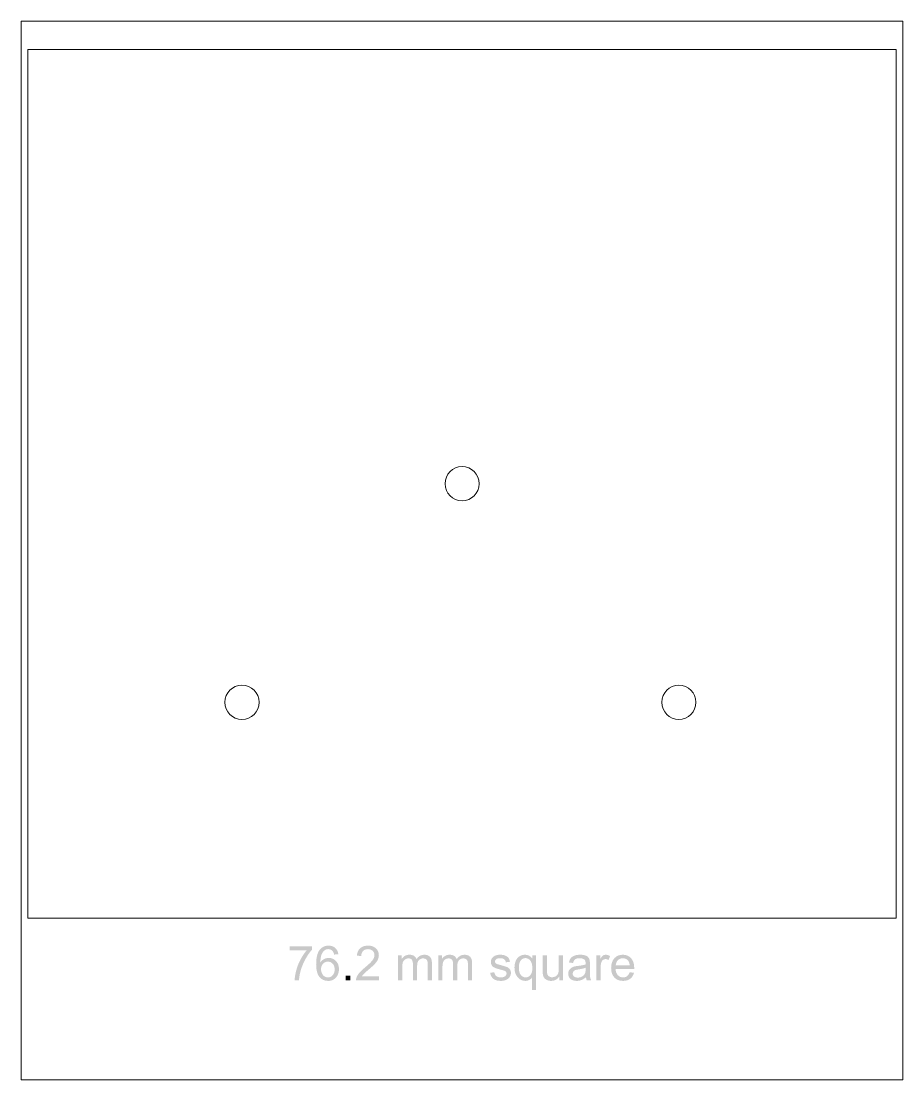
# Paper-space layout 'Layout1' of a CAD drawing. Header units: millimetres. Extents: x 0 to 77.3, y 0 to 92.8.
# The model-space entities are those that its viewports show. They can reach past a viewport. Long polylines and large blocks are cut down to what shows.
import ezdxf

# ---------------------------------------------------------------- set-up
doc = ezdxf.new("R2010")
doc.units = ezdxf.units.MM
doc.layers.add('pads', color=7, linetype='Continuous')

msp = doc.modelspace()

# ---------------------------------------------------------------- hatches: boundary and pattern name
at = {"layer": 'pads', "true_color": 0x000000, "transparency": 33554687}
h = msp.add_hatch(color=18, dxfattribs=at)
edge = h.paths.add_edge_path(flags=0)
edge.add_spline(control_points=[(23.565, 11.356), (23.565, 11.356), (23.565, 11.714), (23.565, 11.714), (23.565, 11.714), (25.527, 11.714), (25.527, 11.714), (25.527, 11.714), (25.527, 11.424), (25.527, 11.424), (25.334, 11.219), (25.143, 10.946), (24.953, 10.606), (24.764, 10.265), (24.618, 9.915), (24.514, 9.556), (24.44, 9.302), (24.392, 9.024), (24.372, 8.723), (24.372, 8.723), (23.989, 8.723), (23.989, 8.723), (23.993, 8.961), (24.04, 9.249), (24.13, 9.587), (24.219, 9.924), (24.348, 10.25), (24.515, 10.563), (24.683, 10.877), (24.861, 11.141), (25.05, 11.356), (25.05, 11.356), (23.565, 11.356), (23.565, 11.356)], knot_values=[0, 0, 0, 0, 1, 1, 1, 2, 2, 2, 3, 3, 3, 4, 4, 4, 5, 5, 5, 6, 6, 6, 7, 7, 7, 8, 8, 8, 9, 9, 9, 10, 10, 10, 11, 11, 11, 11], degree=3, periodic=1)
h = msp.add_hatch(color=18, dxfattribs=at)
edge = h.paths.add_edge_path(flags=0)
edge.add_spline(control_points=[(27.826, 11.011), (27.826, 11.011), (27.456, 10.982), (27.456, 10.982), (27.423, 11.128), (27.376, 11.234), (27.315, 11.3), (27.214, 11.406), (27.09, 11.459), (26.943, 11.459), (26.825, 11.459), (26.72, 11.426), (26.631, 11.36), (26.514, 11.275), (26.421, 11.15), (26.354, 10.986), (26.286, 10.822), (26.251, 10.588), (26.248, 10.285), (26.338, 10.422), (26.448, 10.523), (26.577, 10.589), (26.707, 10.655), (26.842, 10.688), (26.984, 10.688), (27.232, 10.688), (27.444, 10.597), (27.618, 10.414), (27.792, 10.232), (27.879, 9.996), (27.879, 9.707), (27.879, 9.516), (27.838, 9.34), (27.756, 9.176), (27.674, 9.013), (27.562, 8.888), (27.418, 8.801), (27.275, 8.714), (27.113, 8.671), (26.931, 8.671), (26.621, 8.671), (26.368, 8.785), (26.172, 9.013), (25.976, 9.241), (25.878, 9.617), (25.878, 10.141), (25.878, 10.726), (25.987, 11.152), (26.203, 11.418), (26.392, 11.65), (26.646, 11.765), (26.966, 11.765), (27.204, 11.765), (27.399, 11.698), (27.552, 11.565), (27.704, 11.431), (27.795, 11.246), (27.826, 11.011)], knot_values=[0, 0, 0, 0, 1, 1, 1, 2, 2, 2, 3, 3, 3, 4, 4, 4, 5, 5, 5, 6, 6, 6, 7, 7, 7, 8, 8, 8, 9, 9, 9, 10, 10, 10, 11, 11, 11, 12, 12, 12, 13, 13, 13, 14, 14, 14, 15, 15, 15, 16, 16, 16, 17, 17, 17, 18, 18, 18, 19, 19, 19, 19], degree=3, periodic=1)
edge = h.paths.add_edge_path(flags=0)
edge.add_spline(control_points=[(26.306, 9.704), (26.306, 9.576), (26.334, 9.454), (26.388, 9.337), (26.442, 9.219), (26.519, 9.13), (26.616, 9.069), (26.714, 9.008), (26.817, 8.977), (26.924, 8.977), (27.082, 8.977), (27.217, 9.04), (27.33, 9.167), (27.443, 9.294), (27.499, 9.466), (27.499, 9.684), (27.499, 9.893), (27.443, 10.058), (27.332, 10.179), (27.22, 10.299), (27.079, 10.36), (26.91, 10.36), (26.742, 10.36), (26.599, 10.299), (26.482, 10.179), (26.365, 10.058), (26.306, 9.9), (26.306, 9.704)], knot_values=[0, 0, 0, 0, 1, 1, 1, 2, 2, 2, 3, 3, 3, 4, 4, 4, 5, 5, 5, 6, 6, 6, 7, 7, 7, 8, 8, 8, 9, 9, 9, 9], degree=3, periodic=1)
h = msp.add_hatch(color=18, dxfattribs=at)
edge = h.paths.add_edge_path(flags=0)
edge.add_spline(control_points=[(31.381, 9.08), (31.381, 9.08), (31.381, 8.723), (31.381, 8.723), (31.381, 8.723), (29.378, 8.723), (29.378, 8.723), (29.375, 8.812), (29.39, 8.898), (29.421, 8.981), (29.472, 9.117), (29.554, 9.252), (29.666, 9.384), (29.779, 9.516), (29.941, 9.669), (30.153, 9.843), (30.483, 10.113), (30.705, 10.327), (30.821, 10.485), (30.937, 10.643), (30.994, 10.792), (30.994, 10.932), (30.994, 11.08), (30.942, 11.204), (30.836, 11.305), (30.731, 11.407), (30.593, 11.457), (30.424, 11.457), (30.245, 11.457), (30.101, 11.404), (29.994, 11.296), (29.887, 11.189), (29.832, 11.04), (29.831, 10.85), (29.831, 10.85), (29.448, 10.889), (29.448, 10.889), (29.474, 11.174), (29.573, 11.392), (29.744, 11.541), (29.915, 11.691), (30.144, 11.765), (30.432, 11.765), (30.723, 11.765), (30.953, 11.685), (31.123, 11.523), (31.292, 11.362), (31.377, 11.162), (31.377, 10.924), (31.377, 10.803), (31.352, 10.684), (31.302, 10.566), (31.253, 10.449), (31.17, 10.326), (31.055, 10.196), (30.94, 10.067), (30.749, 9.889), (30.482, 9.663), (30.259, 9.476), (30.115, 9.349), (30.052, 9.282), (29.988, 9.215), (29.936, 9.148), (29.895, 9.08), (29.895, 9.08), (31.381, 9.08), (31.381, 9.08)], knot_values=[0, 0, 0, 0, 1, 1, 1, 2, 2, 2, 3, 3, 3, 4, 4, 4, 5, 5, 5, 6, 6, 6, 7, 7, 7, 8, 8, 8, 9, 9, 9, 10, 10, 10, 11, 11, 11, 12, 12, 12, 13, 13, 13, 14, 14, 14, 15, 15, 15, 16, 16, 16, 17, 17, 17, 18, 18, 18, 19, 19, 19, 20, 20, 20, 21, 21, 21, 22, 22, 22, 22], degree=3, periodic=1)
h = msp.add_hatch(color=18, dxfattribs=at)
edge = h.paths.add_edge_path(flags=0)
edge.add_spline(control_points=[(33.059, 8.723), (33.059, 8.723), (33.059, 10.918), (33.059, 10.918), (33.059, 10.918), (33.392, 10.918), (33.392, 10.918), (33.392, 10.918), (33.392, 10.61), (33.392, 10.61), (33.461, 10.717), (33.553, 10.804), (33.667, 10.869), (33.782, 10.935), (33.912, 10.967), (34.058, 10.967), (34.22, 10.967), (34.354, 10.934), (34.458, 10.866), (34.562, 10.799), (34.635, 10.704), (34.678, 10.583), (34.852, 10.839), (35.078, 10.967), (35.356, 10.967), (35.574, 10.967), (35.741, 10.907), (35.858, 10.787), (35.975, 10.666), (36.034, 10.48), (36.034, 10.229), (36.034, 10.229), (36.034, 8.723), (36.034, 8.723), (36.034, 8.723), (35.664, 8.723), (35.664, 8.723), (35.664, 8.723), (35.664, 10.105), (35.664, 10.105), (35.664, 10.254), (35.652, 10.361), (35.628, 10.427), (35.604, 10.492), (35.56, 10.545), (35.496, 10.585), (35.433, 10.625), (35.359, 10.645), (35.273, 10.645), (35.119, 10.645), (34.991, 10.594), (34.889, 10.491), (34.787, 10.388), (34.736, 10.224), (34.736, 9.998), (34.736, 9.998), (34.736, 8.723), (34.736, 8.723), (34.736, 8.723), (34.364, 8.723), (34.364, 8.723), (34.364, 8.723), (34.364, 10.149), (34.364, 10.149), (34.364, 10.314), (34.333, 10.438), (34.273, 10.521), (34.212, 10.604), (34.113, 10.645), (33.975, 10.645), (33.87, 10.645), (33.774, 10.617), (33.685, 10.562), (33.596, 10.507), (33.531, 10.427), (33.491, 10.32), (33.451, 10.214), (33.432, 10.061), (33.432, 9.862), (33.432, 9.862), (33.432, 8.723), (33.432, 8.723), (33.432, 8.723), (33.059, 8.723), (33.059, 8.723)], knot_values=[0, 0, 0, 0, 1, 1, 1, 2, 2, 2, 3, 3, 3, 4, 4, 4, 5, 5, 5, 6, 6, 6, 7, 7, 7, 8, 8, 8, 9, 9, 9, 10, 10, 10, 11, 11, 11, 12, 12, 12, 13, 13, 13, 14, 14, 14, 15, 15, 15, 16, 16, 16, 17, 17, 17, 18, 18, 18, 19, 19, 19, 20, 20, 20, 21, 21, 21, 22, 22, 22, 23, 23, 23, 24, 24, 24, 25, 25, 25, 26, 26, 26, 27, 27, 27, 28, 28, 28, 28], degree=3, periodic=1)
h = msp.add_hatch(color=18, dxfattribs=at)
edge = h.paths.add_edge_path(flags=0)
edge.add_spline(control_points=[(36.586, 8.723), (36.586, 8.723), (36.586, 10.918), (36.586, 10.918), (36.586, 10.918), (36.919, 10.918), (36.919, 10.918), (36.919, 10.918), (36.919, 10.61), (36.919, 10.61), (36.988, 10.717), (37.079, 10.804), (37.194, 10.869), (37.308, 10.935), (37.438, 10.967), (37.584, 10.967), (37.747, 10.967), (37.88, 10.934), (37.984, 10.866), (38.088, 10.799), (38.162, 10.704), (38.204, 10.583), (38.378, 10.839), (38.604, 10.967), (38.882, 10.967), (39.1, 10.967), (39.268, 10.907), (39.385, 10.787), (39.502, 10.666), (39.56, 10.48), (39.56, 10.229), (39.56, 10.229), (39.56, 8.723), (39.56, 8.723), (39.56, 8.723), (39.19, 8.723), (39.19, 8.723), (39.19, 8.723), (39.19, 10.105), (39.19, 10.105), (39.19, 10.254), (39.178, 10.361), (39.154, 10.427), (39.13, 10.492), (39.086, 10.545), (39.023, 10.585), (38.96, 10.625), (38.885, 10.645), (38.8, 10.645), (38.645, 10.645), (38.517, 10.594), (38.415, 10.491), (38.313, 10.388), (38.262, 10.224), (38.262, 9.998), (38.262, 9.998), (38.262, 8.723), (38.262, 8.723), (38.262, 8.723), (37.89, 8.723), (37.89, 8.723), (37.89, 8.723), (37.89, 10.149), (37.89, 10.149), (37.89, 10.314), (37.86, 10.438), (37.799, 10.521), (37.739, 10.604), (37.639, 10.645), (37.502, 10.645), (37.397, 10.645), (37.3, 10.617), (37.211, 10.562), (37.122, 10.507), (37.058, 10.427), (37.018, 10.32), (36.978, 10.214), (36.958, 10.061), (36.958, 9.862), (36.958, 9.862), (36.958, 8.723), (36.958, 8.723), (36.958, 8.723), (36.586, 8.723), (36.586, 8.723)], knot_values=[0, 0, 0, 0, 1, 1, 1, 2, 2, 2, 3, 3, 3, 4, 4, 4, 5, 5, 5, 6, 6, 6, 7, 7, 7, 8, 8, 8, 9, 9, 9, 10, 10, 10, 11, 11, 11, 12, 12, 12, 13, 13, 13, 14, 14, 14, 15, 15, 15, 16, 16, 16, 17, 17, 17, 18, 18, 18, 19, 19, 19, 20, 20, 20, 21, 21, 21, 22, 22, 22, 23, 23, 23, 24, 24, 24, 25, 25, 25, 26, 26, 26, 27, 27, 27, 28, 28, 28, 28], degree=3, periodic=1)
h = msp.add_hatch(color=18, dxfattribs=at)
edge = h.paths.add_edge_path(flags=0)
edge.add_spline(control_points=[(41.14, 9.378), (41.14, 9.378), (41.508, 9.436), (41.508, 9.436), (41.528, 9.288), (41.586, 9.175), (41.68, 9.097), (41.774, 9.018), (41.906, 8.979), (42.076, 8.979), (42.247, 8.979), (42.374, 9.014), (42.456, 9.083), (42.539, 9.153), (42.58, 9.235), (42.58, 9.328), (42.58, 9.412), (42.544, 9.478), (42.471, 9.527), (42.42, 9.56), (42.293, 9.602), (42.09, 9.653), (41.818, 9.722), (41.628, 9.781), (41.523, 9.832), (41.418, 9.882), (41.338, 9.951), (41.283, 10.04), (41.229, 10.129), (41.202, 10.227), (41.202, 10.335), (41.202, 10.433), (41.224, 10.523), (41.269, 10.607), (41.314, 10.69), (41.375, 10.759), (41.452, 10.814), (41.51, 10.857), (41.588, 10.893), (41.688, 10.923), (41.788, 10.953), (41.895, 10.967), (42.01, 10.967), (42.182, 10.967), (42.333, 10.943), (42.464, 10.893), (42.594, 10.843), (42.69, 10.776), (42.752, 10.691), (42.814, 10.607), (42.857, 10.493), (42.88, 10.351), (42.88, 10.351), (42.516, 10.302), (42.516, 10.302), (42.5, 10.415), (42.452, 10.503), (42.373, 10.566), (42.293, 10.63), (42.181, 10.662), (42.037, 10.662), (41.866, 10.662), (41.744, 10.633), (41.671, 10.577), (41.598, 10.52), (41.561, 10.454), (41.561, 10.378), (41.561, 10.33), (41.576, 10.287), (41.607, 10.248), (41.637, 10.208), (41.685, 10.175), (41.749, 10.149), (41.787, 10.135), (41.896, 10.103), (42.078, 10.054), (42.341, 9.984), (42.525, 9.926), (42.629, 9.881), (42.733, 9.836), (42.815, 9.771), (42.874, 9.686), (42.933, 9.6), (42.963, 9.494), (42.963, 9.368), (42.963, 9.244), (42.927, 9.127), (42.854, 9.017), (42.782, 8.908), (42.677, 8.823), (42.541, 8.763), (42.405, 8.703), (42.25, 8.673), (42.078, 8.673), (41.793, 8.673), (41.575, 8.732), (41.426, 8.851), (41.276, 8.969), (41.181, 9.145), (41.14, 9.378)], knot_values=[0, 0, 0, 0, 1, 1, 1, 2, 2, 2, 3, 3, 3, 4, 4, 4, 5, 5, 5, 6, 6, 6, 7, 7, 7, 8, 8, 8, 9, 9, 9, 10, 10, 10, 11, 11, 11, 12, 12, 12, 13, 13, 13, 14, 14, 14, 15, 15, 15, 16, 16, 16, 17, 17, 17, 18, 18, 18, 19, 19, 19, 20, 20, 20, 21, 21, 21, 22, 22, 22, 23, 23, 23, 24, 24, 24, 25, 25, 25, 26, 26, 26, 27, 27, 27, 28, 28, 28, 29, 29, 29, 30, 30, 30, 31, 31, 31, 32, 32, 32, 33, 33, 33, 33], degree=3, periodic=1)
h = msp.add_hatch(color=18, dxfattribs=at)
edge = h.paths.add_edge_path(flags=0)
edge.add_spline(control_points=[(44.804, 7.881), (44.804, 7.881), (44.804, 8.956), (44.804, 8.956), (44.747, 8.875), (44.666, 8.807), (44.562, 8.754), (44.458, 8.7), (44.347, 8.673), (44.23, 8.673), (43.969, 8.673), (43.745, 8.777), (43.557, 8.985), (43.369, 9.193), (43.275, 9.478), (43.275, 9.841), (43.275, 10.061), (43.313, 10.259), (43.39, 10.434), (43.466, 10.609), (43.577, 10.742), (43.722, 10.832), (43.868, 10.922), (44.027, 10.967), (44.201, 10.967), (44.472, 10.967), (44.686, 10.853), (44.842, 10.624), (44.842, 10.624), (44.842, 10.918), (44.842, 10.918), (44.842, 10.918), (45.177, 10.918), (45.177, 10.918), (45.177, 10.918), (45.177, 7.881), (45.177, 7.881), (45.177, 7.881), (44.804, 7.881), (44.804, 7.881)], knot_values=[0, 0, 0, 0, 1, 1, 1, 2, 2, 2, 3, 3, 3, 4, 4, 4, 5, 5, 5, 6, 6, 6, 7, 7, 7, 8, 8, 8, 9, 9, 9, 10, 10, 10, 11, 11, 11, 12, 12, 12, 13, 13, 13, 13], degree=3, periodic=1)
edge = h.paths.add_edge_path(flags=0)
edge.add_spline(control_points=[(43.657, 9.826), (43.657, 9.544), (43.716, 9.332), (43.835, 9.191), (43.954, 9.05), (44.095, 8.979), (44.261, 8.979), (44.419, 8.979), (44.556, 9.046), (44.67, 9.18), (44.784, 9.315), (44.842, 9.519), (44.842, 9.793), (44.842, 10.085), (44.781, 10.305), (44.661, 10.453), (44.54, 10.6), (44.399, 10.674), (44.236, 10.674), (44.075, 10.674), (43.938, 10.605), (43.826, 10.468), (43.713, 10.331), (43.657, 10.117), (43.657, 9.826)], knot_values=[0, 0, 0, 0, 1, 1, 1, 2, 2, 2, 3, 3, 3, 4, 4, 4, 5, 5, 5, 6, 6, 6, 7, 7, 7, 8, 8, 8, 8], degree=3, periodic=1)
h = msp.add_hatch(color=18, dxfattribs=at)
edge = h.paths.add_edge_path(flags=0)
edge.add_spline(control_points=[(47.198, 8.723), (47.198, 8.723), (47.198, 9.045), (47.198, 9.045), (47.027, 8.797), (46.795, 8.673), (46.502, 8.673), (46.372, 8.673), (46.251, 8.698), (46.139, 8.747), (46.026, 8.797), (45.943, 8.859), (45.889, 8.934), (45.834, 9.01), (45.796, 9.102), (45.774, 9.21), (45.759, 9.283), (45.751, 9.399), (45.751, 9.558), (45.751, 9.558), (45.751, 10.918), (45.751, 10.918), (45.751, 10.918), (46.123, 10.918), (46.123, 10.918), (46.123, 10.918), (46.123, 9.7), (46.123, 9.7), (46.123, 9.506), (46.131, 9.375), (46.146, 9.308), (46.169, 9.21), (46.219, 9.133), (46.295, 9.077), (46.371, 9.021), (46.464, 8.993), (46.576, 8.993), (46.688, 8.993), (46.792, 9.022), (46.89, 9.079), (46.988, 9.136), (47.057, 9.214), (47.098, 9.313), (47.139, 9.411), (47.159, 9.554), (47.159, 9.742), (47.159, 9.742), (47.159, 10.918), (47.159, 10.918), (47.159, 10.918), (47.531, 10.918), (47.531, 10.918), (47.531, 10.918), (47.531, 8.723), (47.531, 8.723), (47.531, 8.723), (47.198, 8.723), (47.198, 8.723)], knot_values=[0, 0, 0, 0, 1, 1, 1, 2, 2, 2, 3, 3, 3, 4, 4, 4, 5, 5, 5, 6, 6, 6, 7, 7, 7, 8, 8, 8, 9, 9, 9, 10, 10, 10, 11, 11, 11, 12, 12, 12, 13, 13, 13, 14, 14, 14, 15, 15, 15, 16, 16, 16, 17, 17, 17, 18, 18, 18, 19, 19, 19, 19], degree=3, periodic=1)
h = msp.add_hatch(color=18, dxfattribs=at)
edge = h.paths.add_edge_path(flags=0)
edge.add_spline(control_points=[(49.546, 8.993), (49.408, 8.876), (49.276, 8.794), (49.148, 8.745), (49.021, 8.697), (48.884, 8.673), (48.738, 8.673), (48.497, 8.673), (48.312, 8.732), (48.182, 8.85), (48.052, 8.968), (47.988, 9.118), (47.988, 9.301), (47.988, 9.409), (48.012, 9.507), (48.061, 9.596), (48.11, 9.685), (48.174, 9.756), (48.253, 9.81), (48.333, 9.864), (48.422, 9.904), (48.521, 9.932), (48.594, 9.951), (48.704, 9.97), (48.852, 9.988), (49.152, 10.023), (49.373, 10.066), (49.515, 10.116), (49.517, 10.167), (49.517, 10.199), (49.517, 10.213), (49.517, 10.365), (49.482, 10.471), (49.412, 10.533), (49.317, 10.617), (49.176, 10.659), (48.988, 10.659), (48.813, 10.659), (48.684, 10.629), (48.601, 10.567), (48.517, 10.506), (48.456, 10.398), (48.416, 10.242), (48.416, 10.242), (48.052, 10.291), (48.052, 10.291), (48.085, 10.447), (48.139, 10.573), (48.215, 10.669), (48.291, 10.765), (48.4, 10.838), (48.544, 10.89), (48.687, 10.942), (48.853, 10.967), (49.042, 10.967), (49.229, 10.967), (49.382, 10.945), (49.499, 10.901), (49.616, 10.857), (49.702, 10.802), (49.757, 10.735), (49.812, 10.668), (49.851, 10.584), (49.873, 10.482), (49.885, 10.418), (49.891, 10.304), (49.891, 10.139), (49.891, 10.139), (49.891, 9.642), (49.891, 9.642), (49.891, 9.297), (49.899, 9.078), (49.915, 8.986), (49.931, 8.895), (49.962, 8.807), (50.009, 8.723), (50.009, 8.723), (49.621, 8.723), (49.621, 8.723), (49.582, 8.8), (49.557, 8.89), (49.546, 8.993)], knot_values=[0, 0, 0, 0, 1, 1, 1, 2, 2, 2, 3, 3, 3, 4, 4, 4, 5, 5, 5, 6, 6, 6, 7, 7, 7, 8, 8, 8, 9, 9, 9, 10, 10, 10, 11, 11, 11, 12, 12, 12, 13, 13, 13, 14, 14, 14, 15, 15, 15, 16, 16, 16, 17, 17, 17, 18, 18, 18, 19, 19, 19, 20, 20, 20, 21, 21, 21, 22, 22, 22, 23, 23, 23, 24, 24, 24, 25, 25, 25, 26, 26, 26, 27, 27, 27, 27], degree=3, periodic=1)
edge = h.paths.add_edge_path(flags=0)
edge.add_spline(control_points=[(49.515, 9.824), (49.38, 9.769), (49.178, 9.722), (48.908, 9.684), (48.755, 9.662), (48.646, 9.637), (48.583, 9.609), (48.52, 9.582), (48.471, 9.542), (48.436, 9.488), (48.402, 9.435), (48.385, 9.376), (48.385, 9.312), (48.385, 9.212), (48.422, 9.13), (48.497, 9.064), (48.572, 8.998), (48.682, 8.964), (48.827, 8.964), (48.97, 8.964), (49.098, 8.996), (49.209, 9.058), (49.321, 9.121), (49.403, 9.207), (49.455, 9.316), (49.495, 9.4), (49.515, 9.524), (49.515, 9.688), (49.515, 9.688), (49.515, 9.824), (49.515, 9.824)], knot_values=[0, 0, 0, 0, 1, 1, 1, 2, 2, 2, 3, 3, 3, 4, 4, 4, 5, 5, 5, 6, 6, 6, 7, 7, 7, 8, 8, 8, 9, 9, 9, 10, 10, 10, 10], degree=3, periodic=1)
h = msp.add_hatch(color=18, dxfattribs=at)
edge = h.paths.add_edge_path(flags=0)
edge.add_spline(control_points=[(50.464, 8.723), (50.464, 8.723), (50.464, 10.918), (50.464, 10.918), (50.464, 10.918), (50.799, 10.918), (50.799, 10.918), (50.799, 10.918), (50.799, 10.585), (50.799, 10.585), (50.884, 10.741), (50.963, 10.843), (51.036, 10.893), (51.108, 10.943), (51.188, 10.967), (51.274, 10.967), (51.4, 10.967), (51.527, 10.927), (51.657, 10.848), (51.657, 10.848), (51.529, 10.502), (51.529, 10.502), (51.438, 10.556), (51.347, 10.583), (51.256, 10.583), (51.174, 10.583), (51.101, 10.558), (51.037, 10.51), (50.972, 10.461), (50.926, 10.393), (50.898, 10.306), (50.857, 10.174), (50.836, 10.029), (50.836, 9.872), (50.836, 9.872), (50.836, 8.723), (50.836, 8.723), (50.836, 8.723), (50.464, 8.723), (50.464, 8.723)], knot_values=[0, 0, 0, 0, 1, 1, 1, 2, 2, 2, 3, 3, 3, 4, 4, 4, 5, 5, 5, 6, 6, 6, 7, 7, 7, 8, 8, 8, 9, 9, 9, 10, 10, 10, 11, 11, 11, 12, 12, 12, 13, 13, 13, 13], degree=3, periodic=1)
h = msp.add_hatch(color=18, dxfattribs=at)
edge = h.paths.add_edge_path(flags=0)
edge.add_spline(control_points=[(53.381, 9.43), (53.381, 9.43), (53.765, 9.382), (53.765, 9.382), (53.705, 9.157), (53.592, 8.983), (53.428, 8.859), (53.264, 8.735), (53.055, 8.673), (52.8, 8.673), (52.479, 8.673), (52.224, 8.772), (52.036, 8.97), (51.848, 9.167), (51.754, 9.445), (51.754, 9.802), (51.754, 10.171), (51.849, 10.458), (52.039, 10.662), (52.229, 10.865), (52.476, 10.967), (52.779, 10.967), (53.073, 10.967), (53.312, 10.868), (53.499, 10.668), (53.685, 10.468), (53.778, 10.187), (53.778, 9.824), (53.778, 9.802), (53.777, 9.769), (53.775, 9.725), (53.775, 9.725), (52.138, 9.725), (52.138, 9.725), (52.152, 9.484), (52.22, 9.299), (52.343, 9.171), (52.466, 9.043), (52.619, 8.979), (52.802, 8.979), (52.938, 8.979), (53.055, 9.015), (53.151, 9.086), (53.248, 9.158), (53.324, 9.272), (53.381, 9.43)], knot_values=[0, 0, 0, 0, 1, 1, 1, 2, 2, 2, 3, 3, 3, 4, 4, 4, 5, 5, 5, 6, 6, 6, 7, 7, 7, 8, 8, 8, 9, 9, 9, 10, 10, 10, 11, 11, 11, 12, 12, 12, 13, 13, 13, 14, 14, 14, 15, 15, 15, 15], degree=3, periodic=1)
edge = h.paths.add_edge_path(flags=0)
edge.add_spline(control_points=[(52.159, 10.031), (52.159, 10.031), (53.385, 10.031), (53.385, 10.031), (53.368, 10.216), (53.321, 10.354), (53.244, 10.447), (53.126, 10.59), (52.972, 10.662), (52.783, 10.662), (52.612, 10.662), (52.469, 10.604), (52.352, 10.49), (52.236, 10.376), (52.171, 10.223), (52.159, 10.031)], knot_values=[0, 0, 0, 0, 1, 1, 1, 2, 2, 2, 3, 3, 3, 4, 4, 4, 5, 5, 5, 5], degree=3, periodic=1)
msp.add_hatch(color=18, dxfattribs=at).paths.add_polyline_path([(28.458, 8.723), (28.458, 9.146), (28.882, 9.146), (28.882, 8.723)], flags=0)

# ---------------------------------------------------------------- linework, layer by layer
at = {"layer": 'pads', "color": 18, "linetype": 'Continuous', "lineweight": 15, "true_color": 0x000000}
msp.add_lwpolyline([(76.749, 90.315), (76.749, 14.163), (0.594, 14.163), (0.594, 90.315), (76.749, 90.315)], close=True, dxfattribs=at)
at = {"layer": 'pads', "color": 18, "linetype": 'Continuous', "lineweight": 18, "true_color": 0x000000}
for points in [[(38.681, 53.764), (39.509, 53.764), (40.181, 53.092), (40.181, 52.264), (40.181, 51.436), (39.509, 50.764), (38.681, 50.764), (37.853, 50.764), (37.181, 51.436), (37.181, 52.264), (37.181, 53.092), (37.853, 53.764), (38.681, 53.764)], [(19.368, 34.603), (20.196, 34.603), (20.868, 33.931), (20.868, 33.103), (20.868, 32.275), (20.196, 31.603), (19.368, 31.603), (18.54, 31.603), (17.868, 32.275), (17.868, 33.103), (17.868, 33.931), (18.54, 34.603), (19.368, 34.603)], [(57.695, 34.603), (58.522, 34.603), (59.195, 33.931), (59.195, 33.103), (59.195, 32.275), (58.522, 31.603), (57.695, 31.603), (56.867, 31.603), (56.195, 32.275), (56.195, 33.103), (56.195, 33.931), (56.867, 34.603), (57.695, 34.603)]]:
    msp.add_open_spline(points, degree=3, knots=[0, 0, 0, 0, 1, 1, 1, 2, 2, 2, 3, 3, 3, 4, 4, 4, 4], dxfattribs=at)

psp = doc.layouts.get("Layout1")

# ---------------------------------------------------------------- viewports
at = {"layer": '0'}
psp.add_viewport(center=(38.6715, 46.4058), size=(77.343, 92.8116), view_center_point=(38.6715, 46.4058), view_height=92.8116, dxfattribs=at)

doc.saveas('drawing.dxf')
